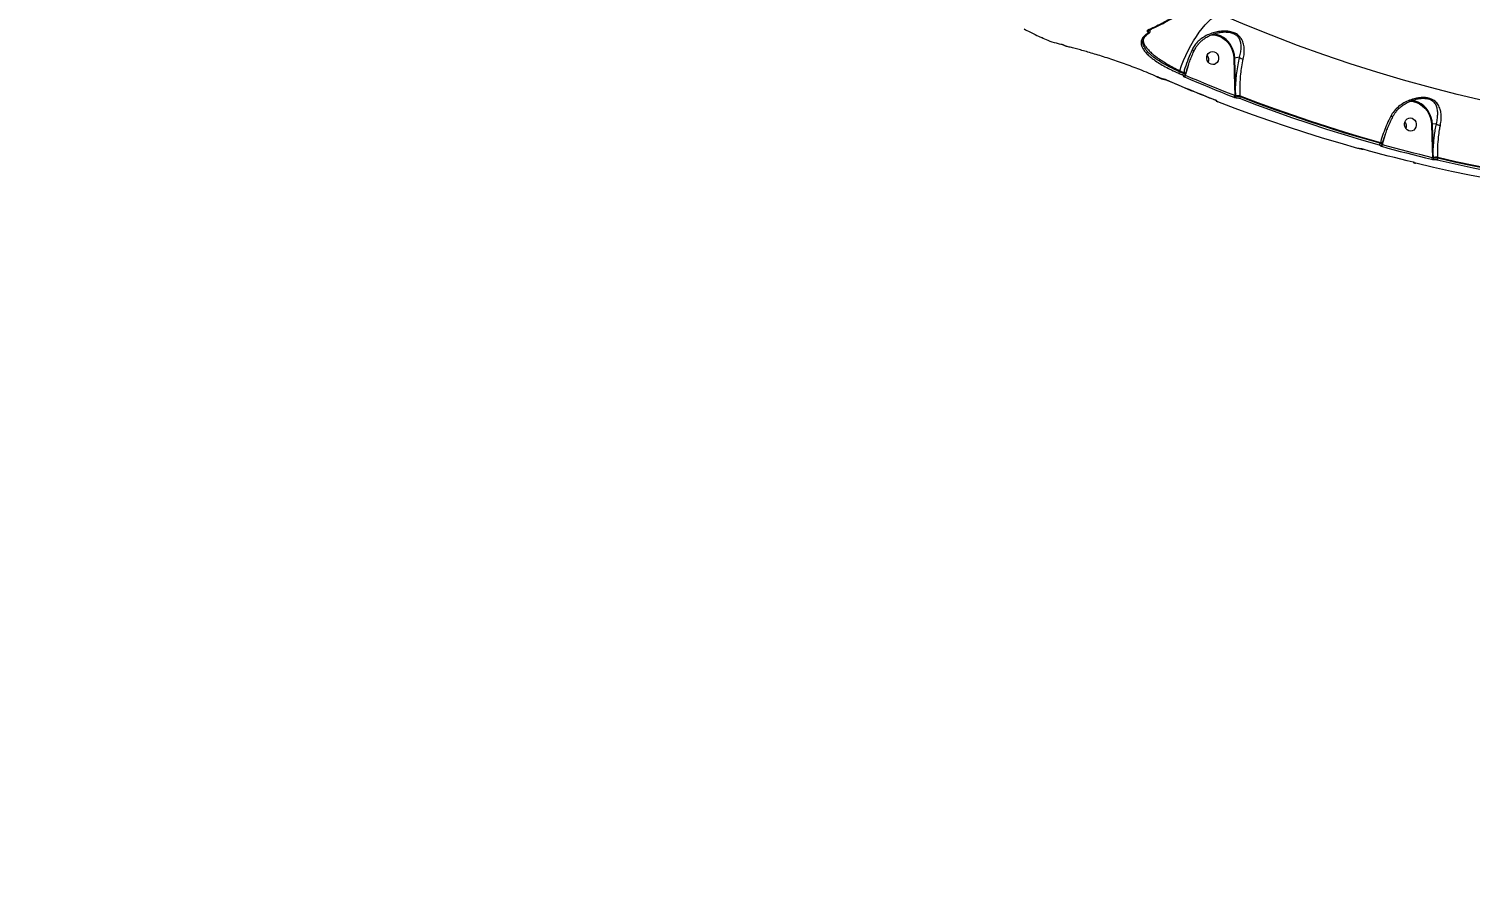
# Model space of a CAD drawing. Header units: millimetres. Extents: x -7447 to 8662, y -5576 to 6370.
# Drawn here: x 683 to 1671, y -2960 to -2376 of the extents above; entities that cross this region are included whole.
import ezdxf

# ---------------------------------------------------------------- set-up
doc = ezdxf.new("R2010")
doc.units = ezdxf.units.MM
doc.layers.add('DiKom', color=7, linetype='Continuous')
doc.layers.add('DIKOM_ОБЪЕКТ', color=7, linetype='Continuous')
doc.styles.add('style1', font='arial.ttf', dxfattribs={"width": 0.8})
doc.dimstyles.new('1-50', dxfattribs={"dimtxt": 300, "dimasz": 200, "dimexe": 100, "dimexo": 0, "dimgap": 100, "dimtad": 1, "dimdec": 0, "dimtxsty": 'style1', "dimcen": 0, "dimclrd": 7, "dimclre": 7, "dimadec": 1, "dimazin": 2, "dimtfac": 1, "dimtdec": 0, "dimtmove": 1, "dimatfit": 3, "dimfxl": 0, "dimlwd": 25, "dimlwe": 18, "dimarcsym": 0})

# ---------------------------------------------------------------- blocks, each defined once
blk = doc.blocks.new('*D11')
at = {"color": 7, "linetype": 'Continuous', "lineweight": 18, "transparency": 16777216}
for p, q in [((2045.4, 3512.26), (7772.09, 3512.26)), ((-1858.48, -4091.08), (7772.09, -4091.08))]:
    blk.add_line(p, q, dxfattribs=at)
at = {"color": 7, "linetype": 'Continuous', "lineweight": 25, "transparency": 16777216}
blk.add_line((7672.09, -3891.08), (7672.09, 3312.26), dxfattribs=at)
at = {"color": 7, "linetype": 'Continuous', "transparency": 16777216}
for points in [[(7638.76, 3312.26), (7705.42, 3312.26), (7672.09, 3512.26)], [(7638.76, -3891.08), (7705.42, -3891.08), (7672.09, -4091.08)]]:
    blk.add_solid(points, dxfattribs=at)
at = {"layer": 'Defpoints', "color": 0, "linetype": 'Continuous', "transparency": 16777216}
for p in [(2045.4, 3512.26), (7672.09, 3512.26), (-1858.48, -4091.08)]:
    blk.add_point(p, dxfattribs=at)
at = {"color": 0, "linetype": 'Continuous', "lineweight": 15, "transparency": 16777216, "insert": (7418.92, 3.22), "char_height": 300, "attachment_point": 5, "rotation": 90, "style": 'style1'}
blk.add_mtext('7600', dxfattribs=at)
blk = doc.blocks.new('*D12')
at = {"layer": 'Defpoints', "color": 0, "transparency": 16777216}
for p in [(-7446.93, 5919.72), (-7446.93, 736.93), (6905.53, -2412.68)]:
    blk.add_point(p, dxfattribs=at)
at = {"layer": 'DiKom', "color": 7, "lineweight": 18, "transparency": 16777216}
for p, q in [((-7446.93, 736.93), (-7446.93, 6019.72)), ((6905.53, -2412.68), (6905.53, 6019.72))]:
    blk.add_line(p, q, dxfattribs=at)
at = {"layer": 'DiKom', "color": 7, "lineweight": 25, "transparency": 16777216}
blk.add_line((6705.53, 5919.72), (-7246.93, 5919.72), dxfattribs=at)
at = {"layer": 'DiKom', "color": 7, "transparency": 16777216}
for points in [[(-7246.93, 5953.05), (-7246.93, 5886.39), (-7446.93, 5919.72)], [(6705.53, 5953.05), (6705.53, 5886.39), (6905.53, 5919.72)]]:
    blk.add_solid(points, dxfattribs=at)
at = {"layer": 'DiKom', "color": 0, "transparency": 16777216, "insert": (-918.31, 6173), "char_height": 300, "attachment_point": 5, "style": 'style1'}
blk.add_mtext('14300', dxfattribs=at)
blk = doc.blocks.new('*D13')
at = {"layer": 'Defpoints', "color": 0, "transparency": 16777216}
for p in [(2049.72, 5594.27), (-1141.86, -5576.35), (8561.69, -5576.35)]:
    blk.add_point(p, dxfattribs=at)
at = {"layer": 'DiKom', "color": 7, "lineweight": 18, "transparency": 16777216}
for p, q in [((2049.72, 5594.27), (8661.69, 5594.27)), ((-1141.86, -5576.35), (8661.69, -5576.35))]:
    blk.add_line(p, q, dxfattribs=at)
at = {"layer": 'DiKom', "color": 7, "lineweight": 25, "transparency": 16777216}
blk.add_line((8561.69, 5394.27), (8561.69, -5376.35), dxfattribs=at)
at = {"layer": 'DiKom', "color": 7, "transparency": 16777216}
for points in [[(8528.35, 5394.27), (8595.02, 5394.27), (8561.69, 5594.27)], [(8528.35, -5376.35), (8595.02, -5376.35), (8561.69, -5576.35)]]:
    blk.add_solid(points, dxfattribs=at)
at = {"layer": 'DiKom', "color": 0, "transparency": 16777216, "insert": (8308.52, 8.96), "char_height": 300, "attachment_point": 5, "rotation": 90, "style": 'style1'}
blk.add_mtext('11200', dxfattribs=at)

msp = doc.modelspace()

# ---------------------------------------------------------------- linework, layer by layer
at = {"layer": 'DIKOM_ОБЪЕКТ', "color": 7, "linetype": 'Continuous', "lineweight": 15}
for p, q in [((1450.85, -2377.13), (1450.85, -2377.13)), ((1451.3, -2379.01), (1451.27, -2379.03)), ((1499.8, -2378.58), (1500.98, -2378.41)), ((1447.5, -2382.95), (1447.58, -2382.76)), ((1447.98, -2381.94), (1448.28, -2381.56)), ((1482.3, -2390.7), (1482.3, -2390.71)), ((1478.21, -2401.01), (1478.31, -2400.68)), ((1509.28, -2396.1), (1509.83, -2415.24)), ((1513.1, -2395.55), (1509.94, -2396.07)), ((1510.49, -2415.21), (1509.94, -2396.07)), ((1456.59, -2408.85), (1459.3, -2410.03)), ((1472.1, -2405.43), (1472.33, -2404.84)), ((1474.99, -2405.99), (1474.81, -2406.62)), ((1476.11, -2407.56), (1476.31, -2406.85)), ((1476.22, -2407.97), (1476.46, -2407.13)), ((1476.31, -2406.85), (1476.32, -2406.83)), ((1476.46, -2407.13), (1478.21, -2401.01)), ((1510.69, -2422.32), (1510.68, -2422.09)), ((1513.83, -2422.64), (1513.81, -2421.94)), ((1636.05, -2423.99), (1636.48, -2423.91)), ((1611.34, -2455.09), (1613.1, -2448.95)), ((1613.1, -2448.95), (1613.27, -2448.34)), ((1644.83, -2441.57), (1645.29, -2457.67)), ((1648, -2441.12), (1645.49, -2441.54)), ((1645.96, -2457.63), (1645.49, -2441.54)), ((1597.98, -2458.67), (1598.05, -2458.68)), ((1609.87, -2453.95), (1609.7, -2454.57)), ((1611.05, -2455.35), (1611.2, -2454.8)), ((1611.2, -2454.8), (1611.2, -2454.79)), ((1611.21, -2455.57), (1611.34, -2455.09)), ((1645.29, -2457.67), (1645.52, -2464.3)), ((1632.33, -2467.55), (1632.39, -2467.55)), ((1645.52, -2464.3), (1645.52, -2464.44)), ((1646.15, -2464.68), (1646.14, -2464.27)), ((1649.28, -2464.8), (1649.26, -2464.13))]:
    msp.add_line(p, q, dxfattribs=at)
at = {"layer": 'DIKOM_ОБЪЕКТ', "color": 7, "linetype": 'Continuous', "lineweight": 15, "flags": 128}
for points in [[(1472.33, -2404.84), (1473.58, -2401.29), (1474.97, -2397.75), (1476.5, -2394.25), (1478.15, -2390.82), (1479.9, -2387.49), (1481.74, -2384.3), (1483.66, -2381.26), (1485.62, -2378.42), (1487.62, -2375.78), (1489.65, -2373.39), (1491.67, -2371.26), (1493.67, -2369.41), (1495.63, -2367.85), (1497.54, -2366.61), (1499.38, -2365.69)], [(1681.05, -2425.48), (1662.53, -2421.11), (1644.08, -2416.38), (1625.69, -2411.29), (1607.38, -2405.84), (1589.14, -2400.03), (1571, -2393.86), (1552.94, -2387.35), (1534.98, -2380.48), (1517.13, -2373.26), (1499.38, -2365.69)], [(1493.96, -2380.11), (1495.7, -2380.17), (1497.81, -2380.56), (1499.86, -2381.3), (1501.81, -2382.35), (1503.59, -2383.7), (1505.19, -2385.33), (1506.56, -2387.19), (1507.68, -2389.24), (1508.51, -2391.44), (1509.05, -2393.75), (1509.28, -2396.1)], [(1509.94, -2396.07), (1509.71, -2393.64), (1509.16, -2391.26), (1508.3, -2388.99), (1507.15, -2386.87), (1505.73, -2384.96), (1504.08, -2383.28), (1502.24, -2381.89), (1500.24, -2380.8), (1498.12, -2380.04), (1495.94, -2379.64), (1495.09, -2379.58)], [(1498.87, -2396.81), (1498.56, -2398.02), (1497.95, -2399.08), (1497.08, -2399.9), (1496.03, -2400.4), (1494.89, -2400.55), (1493.75, -2400.34), (1492.69, -2399.78), (1491.81, -2398.92), (1491.18, -2397.83), (1490.84, -2396.59), (1490.83, -2395.32), (1491.14, -2394.1), (1491.76, -2393.04), (1492.62, -2392.23), (1493.67, -2391.73), (1494.81, -2391.57), (1495.96, -2391.79), (1497.01, -2392.35), (1497.89, -2393.21), (1498.53, -2394.3), (1498.86, -2395.53), (1498.87, -2396.81)], [(1456.59, -2408.85), (1456.59, -2408.85), (1456.66, -2408.86)], [(1459.38, -2410.04), (1459.04, -2409.9), (1458.7, -2409.75), (1458.36, -2409.6), (1458.02, -2409.45), (1457.68, -2409.3), (1457.34, -2409.16), (1457, -2409.01), (1456.66, -2408.86)], [(1459.3, -2410.03), (1459.31, -2410.03), (1459.38, -2410.04)], [(1461.44, -2410.62), (1461.33, -2410.6), (1461.17, -2410.55)], [(1471.38, -2406.43), (1471.72, -2406.58), (1472.06, -2406.72), (1472.4, -2406.87), (1472.73, -2407.02), (1473.07, -2407.17), (1473.41, -2407.32), (1473.75, -2407.46), (1474.09, -2407.61)], [(1474.81, -2406.62), (1474.47, -2406.47), (1474.13, -2406.32), (1473.79, -2406.17), (1473.45, -2406.03), (1473.11, -2405.88), (1472.78, -2405.73), (1472.44, -2405.58), (1472.1, -2405.43)], [(1472.33, -2404.84), (1472.66, -2404.98), (1472.99, -2405.13), (1473.33, -2405.27), (1473.66, -2405.42), (1473.99, -2405.56), (1474.32, -2405.71), (1474.65, -2405.85), (1474.99, -2405.99)], [(1475.5, -2408.97), (1479.72, -2410.77), (1483.93, -2412.56), (1488.16, -2414.33), (1492.39, -2416.07), (1496.62, -2417.8), (1500.86, -2419.51), (1505.11, -2421.21), (1509.36, -2422.88)], [(1510.05, -2421.87), (1505.8, -2420.2), (1501.56, -2418.51), (1497.32, -2416.8), (1493.09, -2415.07), (1488.87, -2413.33), (1484.65, -2411.56), (1480.43, -2409.78), (1476.22, -2407.97)], [(1462.88, -2411.03), (1462.88, -2411.03), (1462.95, -2411.04)], [(1496.81, -2424.95), (1492.56, -2423.28), (1488.31, -2421.59), (1484.07, -2419.88), (1479.84, -2418.15), (1475.61, -2416.4), (1471.38, -2414.63), (1467.17, -2412.85), (1462.95, -2411.04)], [(1496.73, -2424.94), (1496.74, -2424.94), (1496.81, -2424.95)], [(1497.18, -2425.14), (1497.26, -2425.18), (1497.38, -2425.21)], [(1594.38, -2458.04), (1582.26, -2454.57), (1570.18, -2450.95), (1558.13, -2447.18), (1546.11, -2443.26), (1534.13, -2439.19), (1522.19, -2434.97), (1510.29, -2430.6), (1498.43, -2426.08)], [(1513.14, -2423.65), (1525, -2428.17), (1536.9, -2432.53), (1548.84, -2436.75), (1560.82, -2440.82), (1572.84, -2444.75), (1584.89, -2448.52), (1596.97, -2452.14), (1609.09, -2455.61)], [(1513.81, -2421.94), (1525.68, -2426.47), (1537.6, -2430.84), (1549.55, -2435.07), (1561.55, -2439.15), (1573.58, -2443.07), (1585.64, -2446.85), (1597.74, -2450.47), (1609.87, -2453.95)], [(1609.7, -2454.57), (1597.59, -2451.11), (1585.52, -2447.49), (1573.48, -2443.72), (1561.47, -2439.8), (1549.5, -2435.74), (1537.57, -2431.52), (1525.68, -2427.15), (1513.83, -2422.64)], [(1630.07, -2425.67), (1630.08, -2425.67), (1632.32, -2425.89), (1634.51, -2426.49), (1636.6, -2427.46), (1638.55, -2428.77), (1640.3, -2430.39), (1641.81, -2432.28), (1643.04, -2434.4), (1643.97, -2436.69), (1644.57, -2439.1), (1644.83, -2441.57)], [(1645.49, -2441.54), (1645.25, -2439.12), (1644.69, -2436.76), (1643.82, -2434.5), (1642.67, -2432.39), (1641.26, -2430.49), (1639.61, -2428.82), (1637.77, -2427.44), (1635.78, -2426.36), (1633.67, -2425.61), (1631.5, -2425.21), (1631.4, -2425.2)], [(1634.43, -2442.37), (1634.12, -2443.59), (1633.5, -2444.65), (1632.64, -2445.46), (1631.59, -2445.96), (1630.45, -2446.12), (1629.3, -2445.9), (1628.25, -2445.34), (1627.37, -2444.48), (1626.73, -2443.39), (1626.39, -2442.16), (1626.38, -2440.88), (1626.7, -2439.67), (1627.31, -2438.61), (1628.18, -2437.79), (1629.22, -2437.29), (1630.37, -2437.14), (1631.51, -2437.35), (1632.57, -2437.91), (1633.45, -2438.77), (1634.08, -2439.86), (1634.42, -2441.1), (1634.43, -2442.37)], [(1596.41, -2458.39), (1596.36, -2458.39), (1596.21, -2458.36)], [(1632.39, -2467.55), (1628.09, -2466.51), (1623.79, -2465.45), (1619.49, -2464.37), (1615.19, -2463.27), (1610.9, -2462.15), (1606.62, -2461.01), (1602.33, -2459.85), (1598.05, -2458.68)], [(1610.6, -2456.6), (1614.88, -2457.78), (1619.17, -2458.94), (1623.45, -2460.07), (1627.75, -2461.19), (1632.04, -2462.29), (1636.34, -2463.37), (1640.64, -2464.44), (1644.94, -2465.48)], [(1645.52, -2464.44), (1641.22, -2463.39), (1636.92, -2462.33), (1632.63, -2461.25), (1628.34, -2460.15), (1624.05, -2459.04), (1619.77, -2457.9), (1615.49, -2456.74), (1611.21, -2455.57)], [(1732.89, -2486.61), (1720.47, -2484.87), (1708.06, -2482.96), (1695.67, -2480.9), (1683.29, -2478.69), (1670.94, -2476.32), (1658.6, -2473.79), (1646.29, -2471.11), (1634, -2468.28)], [(1648.71, -2465.84), (1661, -2468.68), (1673.31, -2471.36), (1685.65, -2473.89), (1698.01, -2476.26), (1710.38, -2478.47), (1722.78, -2480.53), (1735.18, -2482.43), (1747.61, -2484.18)], [(1649.26, -2464.13), (1661.57, -2466.97), (1673.9, -2469.65), (1686.25, -2472.18), (1698.62, -2474.56), (1711.01, -2476.77), (1723.42, -2478.83), (1735.84, -2480.74), (1748.28, -2482.49)], [(1748.1, -2483.12), (1735.69, -2481.38), (1723.29, -2479.48), (1710.91, -2477.42), (1698.54, -2475.21), (1686.19, -2472.84), (1673.87, -2470.31), (1661.56, -2467.63), (1649.28, -2464.8)]]:
    msp.add_lwpolyline(points, dxfattribs=at)
at = {"layer": 'DIKOM_ОБЪЕКТ', "color": 7, "linetype": 'Continuous', "lineweight": 15}
for centre, radius, start, end in [((1450.53, -2376.42), 0.787, 242.1458, 295.01356), ((1449.75, -2376.68), 1.49, 291.10074, 349.79769), ((1450.86, -2378.3), 0.841, 244.27212, 298.88289), ((1447.14, -2381.42), 0.934, 248.51885, 337.63864), ((1481.91, -2388.42), 2.32, 239.15506, 279.73452), ((1487.32, -2397.31), 4.9, 339.33047, 39.44442), ((1487.33, -2397.31), 4.9, 339.29961, 39.47528), ((1509.34, -2390.85), 5.25, 269.31485, 276.59869), ((1516.07, -2392.55), 4.22, 225.23775, 266.78156), ((1470.57, -2405.08), 1.57, 301.01501, 347.07156), ((1473.29, -2406.27), 1.56, 301.07902, 347.23711), ((1475.13, -2407.44), 0.917, 248.72717, 300.55574), ((1474.53, -2408.21), 2.27, 37.73928, 78.26841), ((1474.71, -2407.64), 1.55, 300.86232, 347.48606), ((1476.83, -2406.09), 1.1, 239.19606, 250.5678), ((1509.89, -2410), 5.25, 269.30825, 276.60529), ((1497.96, -2424.58), 0.998, 217.82543, 250.31321), ((1508.58, -2421.6), 1.5, 301.54715, 349.56028), ((1516.75, -2423.99), 6.72, 163.75259, 172.47263), ((1510.18, -2417.3), 4.81, 271.4032, 275.99001), ((1513.6, -2451.61), 29.67, 89.59362, 95.63119), ((1511.74, -2422.34), 1.05, 178.73382, 242.27514), ((1512.34, -2422.37), 1.51, 301.88011, 349.61645), ((1622.88, -2442.87), 4.9, 339.33147, 39.4444), ((1622.88, -2442.87), 4.9, 339.30183, 39.47404), ((1644.89, -2436.32), 5.25, 269.31485, 276.59869), ((1608.32, -2454.46), 1.38, 303.85271, 355.33751), ((1610.06, -2455.22), 0.916, 256.32915, 297.85658), ((1609.43, -2456.13), 2.23, 37.10628, 78.5018), ((1609.85, -2455.46), 1.37, 303.58288, 355.61894), ((1611.69, -2454.1), 1.04, 238.86305, 250.90082), ((1645.36, -2452.51), 5.16, 269.24985, 276.66369), ((1633.4, -2466.97), 0.973, 224.81433, 257.6601), ((1644.2, -2464.38), 1.33, 304.26679, 357.66072), ((1645.56, -2458.29), 6.01, 269.62831, 275.59462), ((1649.05, -2493.73), 29.61, 89.58911, 95.63958), ((1647.18, -2464.7), 1.03, 178.8457, 249.7326), ((1647.95, -2464.75), 1.33, 304.65086, 357.66341)]:
    msp.add_arc(centre, radius, start, end, dxfattribs=at)
for points, knots in [([(1481.39, -2359.64), (1481.05, -2359.87), (1479.32, -2361.01), (1474.84, -2363.89), (1468.04, -2367.99), (1459.31, -2372.82), (1453.44, -2375.58), (1450.16, -2377.11)], [0, 0, 0, 0, 0.032166, 0.160835, 0.418396, 0.675957, 1, 1, 1, 1]), ([(1450.85, -2377.11), (1452.28, -2376.47), (1455.58, -2374.98), (1460.84, -2372.32), (1466.61, -2369.19), (1472.45, -2365.78), (1477.63, -2362.6), (1480.89, -2360.43), (1482.15, -2359.59)], [0, 0, 0, 0, 0.141797, 0.327791, 0.513211, 0.697909, 0.882745, 1, 1, 1, 1]), ([(1365.67, -2376.14), (1368.2, -2377.43), (1372.12, -2379.44), (1376.09, -2381.36), (1377.5, -2382.05)], [0, 0, 0, 0, 0.6442, 1, 1, 1, 1]), ([(1450.5, -2379.05), (1449.72, -2379.54), (1448.15, -2380.53), (1447.25, -2381.7), (1446.8, -2382.29)], [0, 0, 0, 0, 0.496498, 1, 1, 1, 1]), ([(1448.28, -2381.56), (1448.4, -2381.39), (1448.77, -2380.87), (1449.75, -2380.05), (1450.66, -2379.37), (1451.27, -2379.06), (1451.32, -2379.03)], [0, 0, 0, 0, 0.18607, 0.581438, 0.968839, 1, 1, 1, 1]), ([(1450.16, -2377.11), (1450.14, -2377.12), (1449.98, -2377.2), (1449.82, -2377.37), (1449.83, -2377.63), (1449.99, -2377.86), (1450.18, -2378), (1450.28, -2378.07)], [0, 0, 0, 0, 0.063907, 0.388558, 0.645571, 0.8223, 1, 1, 1, 1]), ([(1450.28, -2378.07), (1450.39, -2378.15), (1450.59, -2378.29), (1450.76, -2378.54), (1450.78, -2378.82), (1450.6, -2378.97), (1450.5, -2379.05)], [0, 0, 0, 0, 0.184879, 0.36861, 0.650083, 1, 1, 1, 1]), ([(1451.25, -2379.01), (1451.35, -2378.96), (1451.61, -2378.83), (1451.91, -2378.41), (1452.07, -2377.93), (1452, -2377.67), (1451.98, -2377.6)], [0, 0, 0, 0, 0.19578, 0.547525, 0.876204, 1, 1, 1, 1]), ([(1451.97, -2377.6), (1451.97, -2377.52), (1451.96, -2377.29), (1451.79, -2377), (1451.59, -2376.84), (1451.54, -2376.79)], [0, 0, 0, 0, 0.311459, 0.830179, 1, 1, 1, 1]), ([(1452.04, -2377.64), (1452.02, -2377.52), (1451.95, -2377.13), (1451.97, -2376.81), (1451.97, -2376.59)], [0, 0, 0, 0, 0.30691, 1, 1, 1, 1]), ([(1515.84, -2396.76), (1516.08, -2395.44), (1516.57, -2392.79), (1516.52, -2389.12), (1515.93, -2385.73), (1514.66, -2382.82), (1512.96, -2380.78), (1511.19, -2379.51), (1509.22, -2378.5), (1506.78, -2377.84), (1504.13, -2377.56), (1501.28, -2377.57), (1497.92, -2378), (1494.11, -2379.04), (1490.42, -2380.62), (1487.08, -2382.68), (1484.26, -2385.16), (1482.12, -2387.72), (1481.14, -2389.6), (1480.72, -2390.41)], [0, 0, 0, 0, 0.07591, 0.151908, 0.228635, 0.305188, 0.368863, 0.40162, 0.434333, 0.49046, 0.528237, 0.566086, 0.630878, 0.695772, 0.764522, 0.83323, 0.893681, 0.954063, 1, 1, 1, 1]), ([(1482.42, -2390.76), (1482.62, -2390.33), (1483.14, -2389.16), (1484.29, -2387.42), (1485.83, -2385.56), (1487.65, -2383.9), (1489.71, -2382.36), (1492.04, -2380.98), (1494.58, -2379.83), (1497.22, -2378.99), (1499.36, -2378.5), (1500.63, -2378.4), (1500.98, -2378.37)], [0, 0, 0, 0, 0.060679, 0.163138, 0.266359, 0.37045, 0.479925, 0.599931, 0.72127, 0.840467, 0.955468, 1, 1, 1, 1]), ([(1500.98, -2378.41), (1501.32, -2378.35), (1502.33, -2378.18), (1504.07, -2378.18), (1506.45, -2378.35), (1509.04, -2379.02), (1510.65, -2380), (1512.01, -2381.19), (1513.17, -2382.81), (1514.01, -2385.43), (1514.26, -2388.51), (1514.01, -2391.87), (1513.41, -2394.31), (1513.1, -2395.55)], [0, 0, 0, 0, 0.032489, 0.09503, 0.159067, 0.249536, 0.338901, 0.355044, 0.461717, 0.593431, 0.729536, 0.863074, 1, 1, 1, 1]), ([(1391.42, -2386.83), (1391.17, -2386.77), (1389.94, -2386.52), (1386.8, -2385.74), (1382.34, -2384.32), (1379.04, -2382.77), (1377.5, -2382.04)], [0, 0, 0, 0, 0.05, 0.250005, 0.650361, 1, 1, 1, 1]), ([(1393.23, -2387.51), (1393.2, -2387.49), (1393.03, -2387.41), (1392.69, -2387.26), (1392.22, -2387.07), (1391.74, -2386.91), (1391.53, -2386.85), (1391.42, -2386.83)], [0, 0, 0, 0, 0.049067, 0.217895, 0.42667, 0.702248, 1, 1, 1, 1]), ([(1395.12, -2388.21), (1394.99, -2388.18), (1394.74, -2388.11), (1394.23, -2387.93), (1393.71, -2387.72), (1393.39, -2387.58), (1393.23, -2387.51)], [0, 0, 0, 0, 0.297475, 0.589034, 0.802843, 1, 1, 1, 1]), ([(1401.46, -2389.78), (1400.27, -2389.47), (1397.88, -2388.85), (1396.04, -2388.42), (1395.12, -2388.21)], [0, 0, 0, 0, 0.496494, 1, 1, 1, 1]), ([(1456.66, -2408.86), (1454.77, -2408.05), (1450.98, -2406.42), (1445.23, -2404.12), (1439.65, -2401.99), (1434.31, -2400.04), (1428.98, -2398.18), (1423.76, -2396.43), (1418.69, -2394.8), (1413.86, -2393.31), (1409.33, -2391.97), (1405.13, -2390.77), (1402.68, -2390.11), (1401.46, -2389.78)], [0, 0, 0, 0, 0.102184, 0.204367, 0.292491, 0.380892, 0.469013, 0.557404, 0.646077, 0.734467, 0.822883, 0.911581, 1, 1, 1, 1]), ([(1446.8, -2382.29), (1446.45, -2382.95), (1445.75, -2384.29), (1445.73, -2386.41), (1446.37, -2388.56), (1447.61, -2390.7), (1449.45, -2392.9), (1451.84, -2395.15), (1453.87, -2396.66), (1454.88, -2397.41)], [0, 0, 0, 0, 0.156973, 0.313944, 0.45138, 0.589257, 0.726691, 0.864574, 1, 1, 1, 1]), ([(1472.1, -2405.43), (1469.81, -2404.39), (1466.35, -2402.82), (1462.25, -2400.61), (1458.43, -2398.38), (1455.13, -2396.12), (1452.4, -2393.89), (1450.09, -2391.68), (1448.43, -2389.52), (1447.42, -2387.45), (1446.98, -2385.69), (1446.89, -2384.28), (1447.28, -2383.44), (1447.36, -2383.27)], [0, 0, 0, 0, 0.141904, 0.214974, 0.288042, 0.429946, 0.503038, 0.57613, 0.717511, 0.79033, 0.863151, 0.971396, 1, 1, 1, 1]), ([(1447.61, -2382.68), (1447.5, -2382.9), (1447.12, -2383.64), (1447.31, -2385.11), (1448.06, -2386.99), (1449.36, -2388.94), (1451.2, -2391.01), (1453.59, -2393.21), (1456.48, -2395.48), (1459.84, -2397.82), (1463.63, -2400.17), (1467.78, -2402.53), (1470.82, -2404.07), (1472.33, -2404.84)], [0, 0, 0, 0, 0.047361, 0.157193, 0.25054, 0.344173, 0.437518, 0.531182, 0.625139, 0.718804, 0.812438, 0.906364, 1, 1, 1, 1]), ([(1447.6, -2382.78), (1447.63, -2382.66), (1447.72, -2382.38), (1447.92, -2382.11), (1448.04, -2381.95)], [0, 0, 0, 0, 0.394368, 1, 1, 1, 1]), ([(1480.72, -2390.41), (1479.83, -2392.43), (1478.03, -2396.52), (1476.19, -2401.82), (1475.28, -2404.99), (1474.99, -2405.99)], [0, 0, 0, 0, 0.39848, 0.808514, 1, 1, 1, 1]), ([(1476.36, -2406.84), (1476.52, -2406.25), (1477, -2404.53), (1477.94, -2401.65), (1479.15, -2398.23), (1480.5, -2394.85), (1481.57, -2392.34), (1482.21, -2390.99), (1482.33, -2390.72)], [0, 0, 0, 0, 0.107867, 0.316293, 0.52618, 0.736848, 0.947389, 1, 1, 1, 1]), ([(1454.88, -2397.41), (1454.9, -2397.43), (1455.91, -2398.21), (1458.37, -2399.76), (1462.27, -2402.04), (1466.62, -2404.28), (1469.79, -2405.71), (1471.38, -2406.43)], [0, 0, 0, 0, 0.005234, 0.253825, 0.502282, 0.751536, 1, 1, 1, 1]), ([(1513.1, -2395.55), (1512.71, -2397.26), (1511.93, -2400.71), (1511.19, -2405.84), (1510.7, -2410.7), (1510.56, -2413.7), (1510.49, -2415.21)], [0, 0, 0, 0, 0.279448, 0.563422, 0.780712, 1, 1, 1, 1]), ([(1513.81, -2421.94), (1513.74, -2419.46), (1513.61, -2414.41), (1514.06, -2407.76), (1514.79, -2401.82), (1515.47, -2398.54), (1515.84, -2396.76)], [0, 0, 0, 0, 0.284864, 0.577752, 0.77157, 1, 1, 1, 1]), ([(1461.17, -2410.55), (1461.06, -2410.54), (1460.84, -2410.51), (1460.39, -2410.41), (1459.91, -2410.26), (1459.57, -2410.13), (1459.4, -2410.05), (1459.38, -2410.04)], [0, 0, 0, 0, 0.240747, 0.481352, 0.722074, 0.962784, 1, 1, 1, 1]), ([(1459.39, -2410.06), (1459.51, -2410.12), (1459.86, -2410.26), (1460.48, -2410.45), (1461.04, -2410.59), (1461.33, -2410.6), (1461.43, -2410.6)], [0, 0, 0, 0, 0.187152, 0.501215, 0.818575, 1, 1, 1, 1]), ([(1462.95, -2411.04), (1462.93, -2411.03), (1462.76, -2410.96), (1462.42, -2410.83), (1461.94, -2410.68), (1461.49, -2410.58), (1461.27, -2410.56), (1461.17, -2410.55)], [0, 0, 0, 0, 0.037229, 0.277885, 0.518576, 0.759239, 1, 1, 1, 1]), ([(1461.44, -2410.62), (1461.45, -2410.62), (1461.47, -2410.62), (1461.58, -2410.63), (1461.78, -2410.67), (1462.09, -2410.75), (1462.47, -2410.87), (1462.76, -2410.98), (1462.87, -2411.03), (1462.87, -2411.03)], [0, 0, 0, 0, 0.059054, 0.173056, 0.329583, 0.524434, 0.750703, 0.988783, 1, 1, 1, 1]), ([(1474.09, -2407.61), (1474.23, -2407.68), (1474.5, -2407.8), (1474.77, -2408), (1474.89, -2408.17), (1474.86, -2408.25), (1474.81, -2408.29), (1474.8, -2408.29)], [0, 0, 0, 0, 0.240494, 0.481022, 0.72191, 0.96286, 1, 1, 1, 1]), ([(1474.8, -2408.29), (1474.79, -2408.3), (1474.74, -2408.33), (1474.71, -2408.42), (1474.83, -2408.58), (1475.09, -2408.78), (1475.37, -2408.9), (1475.5, -2408.97)], [0, 0, 0, 0, 0.037267, 0.27827, 0.519065, 0.759545, 1, 1, 1, 1]), ([(1476.08, -2407.55), (1476.1, -2407.53), (1476.15, -2407.44), (1475.94, -2407.22), (1475.5, -2406.92), (1475.04, -2406.72), (1474.81, -2406.62)], [0, 0, 0, 0, 0.128411, 0.419065, 0.709502, 1, 1, 1, 1]), ([(1475.58, -2408.21), (1475.65, -2408.17), (1475.83, -2408.08), (1476.03, -2407.84), (1476.08, -2407.63), (1476.09, -2407.56)], [0, 0, 0, 0, 0.27306, 0.754865, 1, 1, 1, 1]), ([(1476.22, -2407.97), (1476.18, -2407.95), (1476.09, -2407.89), (1476.01, -2407.81), (1475.97, -2407.75), (1475.99, -2407.72), (1475.99, -2407.71)], [0, 0, 0, 0, 0.289983, 0.580749, 0.871696, 1, 1, 1, 1]), ([(1462.88, -2411.03), (1465.79, -2412.28), (1474.26, -2415.9), (1485.54, -2420.54), (1493.94, -2423.84), (1496.74, -2424.94)], [0, 0, 0, 0, 0.259794, 0.753201, 1, 1, 1, 1]), ([(1509.83, -2415.24), (1509.83, -2415.54), (1509.9, -2417.75), (1509.98, -2419.96), (1510.05, -2421.87)], [0, 0, 0, 0, 0.134367, 1, 1, 1, 1]), ([(1510.68, -2422.09), (1510.62, -2420.09), (1510.54, -2417.8), (1510.5, -2415.5), (1510.49, -2415.21)], [0, 0, 0, 0, 0.870765, 1, 1, 1, 1]), ([(1496.73, -2424.94), (1496.79, -2424.97), (1496.95, -2425.03), (1497.11, -2425.1), (1497.17, -2425.14), (1497.18, -2425.14)], [0, 0, 0, 0, 0.292545, 0.830244, 1, 1, 1, 1]), ([(1497.38, -2425.21), (1497.34, -2425.19), (1497.18, -2425.11), (1496.97, -2425.02), (1496.81, -2424.95)], [0, 0, 0, 0, 0.287954, 1, 1, 1, 1]), ([(1496.94, -2425.03), (1496.95, -2425.08), (1497, -2425.21), (1497.15, -2425.39), (1497.37, -2425.59), (1497.71, -2425.79), (1498.09, -2425.97), (1498.38, -2426.08), (1498.43, -2426.1)], [0, 0, 0, 0, 0.071549, 0.199322, 0.341217, 0.57064, 0.925133, 1, 1, 1, 1]), ([(1497.18, -2425.14), (1497.2, -2425.15), (1497.24, -2425.18), (1497.26, -2425.19), (1497.26, -2425.19), (1497.26, -2425.19)], [0, 0, 0, 0, 0.385465, 0.990816, 1, 1, 1, 1]), ([(1497.62, -2425.52), (1497.65, -2425.5), (1497.71, -2425.46), (1497.61, -2425.35), (1497.45, -2425.26), (1497.38, -2425.21)], [0, 0, 0, 0, 0.350947, 0.701416, 1, 1, 1, 1]), ([(1498.43, -2426.08), (1498.27, -2426.02), (1497.97, -2425.9), (1497.67, -2425.72), (1497.53, -2425.59), (1497.59, -2425.54), (1497.62, -2425.52)], [0, 0, 0, 0, 0.256643, 0.513672, 0.761234, 1, 1, 1, 1]), ([(1509.36, -2422.88), (1509.43, -2422.9), (1509.66, -2422.99), (1509.91, -2423.06), (1510.09, -2423.11)], [0, 0, 0, 0, 0.287914, 1, 1, 1, 1]), ([(1510.3, -2422.11), (1510.24, -2422.06), (1510.15, -2421.98), (1510.08, -2421.9), (1510.05, -2421.87)], [0, 0, 0, 0, 0.705366, 1, 1, 1, 1]), ([(1510.09, -2423.11), (1510.22, -2423.14), (1510.51, -2423.21), (1510.93, -2423.27), (1511.14, -2423.27), (1511.25, -2423.27)], [0, 0, 0, 0, 0.298603, 0.649027, 1, 1, 1, 1]), ([(1510.69, -2422.32), (1510.66, -2422.31), (1510.63, -2422.31), (1510.54, -2422.28), (1510.44, -2422.22), (1510.34, -2422.15), (1510.3, -2422.11)], [0, 0, 0, 0, 0.261904, 0.321149, 0.671646, 1, 1, 1, 1]), ([(1513.83, -2422.64), (1513.75, -2422.62), (1513.41, -2422.55), (1512.77, -2422.43), (1511.96, -2422.33), (1511.22, -2422.29), (1510.87, -2422.31), (1510.69, -2422.32)], [0, 0, 0, 0, 0.074894, 0.315164, 0.545135, 0.771505, 1, 1, 1, 1]), ([(1511.25, -2423.27), (1511.36, -2423.26), (1511.57, -2423.26), (1512.02, -2423.32), (1512.51, -2423.44), (1512.89, -2423.56), (1513.09, -2423.63), (1513.14, -2423.65)], [0, 0, 0, 0, 0.224956, 0.44957, 0.680304, 0.923804, 1, 1, 1, 1]), ([(1650.96, -2442.24), (1651.18, -2440.85), (1651.59, -2438.3), (1651.51, -2434.94), (1651.03, -2431.83), (1650, -2428.87), (1648.43, -2426.61), (1646.64, -2425.11), (1644.78, -2424.09), (1642.22, -2423.34), (1639.27, -2423.12), (1636.48, -2423.31), (1633.34, -2423.85), (1629.75, -2424.95), (1625.82, -2426.82), (1622.23, -2429.3), (1619.09, -2432.33), (1617.62, -2434.78), (1616.9, -2435.98)], [0, 0, 0, 0, 0.078549, 0.143058, 0.207603, 0.287214, 0.36655, 0.405754, 0.444852, 0.497446, 0.549691, 0.592272, 0.634937, 0.707296, 0.77973, 0.854485, 0.929141, 1, 1, 1, 1]), ([(1618.45, -2436.18), (1618.77, -2435.58), (1619.47, -2434.25), (1620.9, -2432.37), (1622.63, -2430.51), (1624.64, -2428.83), (1626.9, -2427.31), (1629.38, -2426), (1631.9, -2424.99), (1634.27, -2424.32), (1635.75, -2423.97), (1636.46, -2423.9), (1636.48, -2423.9)], [0, 0, 0, 0, 0.090471, 0.200414, 0.314174, 0.430521, 0.55011, 0.67703, 0.803506, 0.908485, 0.998154, 1, 1, 1, 1]), ([(1636.48, -2423.91), (1636.51, -2423.9), (1637.32, -2423.75), (1639.1, -2423.64), (1641.76, -2423.77), (1643.98, -2424.44), (1645.51, -2425.34), (1646.22, -2426.01), (1647.19, -2427.11), (1648.13, -2428.81), (1648.77, -2431.51), (1648.95, -2434.37), (1648.76, -2437.47), (1648.35, -2439.82), (1648, -2441.12), (1648, -2441.12)], [0, 0, 0, 0, 0.003221, 0.074642, 0.157841, 0.240439, 0.300842, 0.363953, 0.367181, 0.499927, 0.638193, 0.749755, 0.863228, 0.999932, 1, 1, 1, 1]), ([(1616.9, -2435.98), (1616.06, -2437.72), (1614.4, -2441.13), (1612.25, -2446.53), (1610.79, -2450.81), (1610.07, -2453.29), (1609.87, -2453.95)], [0, 0, 0, 0, 0.302894, 0.594467, 0.892036, 1, 1, 1, 1]), ([(1611.23, -2454.8), (1611.47, -2453.95), (1612.04, -2451.97), (1613.07, -2448.83), (1614.32, -2445.42), (1615.68, -2442.05), (1617.04, -2438.94), (1617.99, -2437.02), (1618.41, -2436.15)], [0, 0, 0, 0, 0.132851, 0.312258, 0.492477, 0.672917, 0.852892, 1, 1, 1, 1]), ([(1618.37, -2436.13), (1618.34, -2436.17), (1618.27, -2436.27), (1617.88, -2436.26), (1617.41, -2436.15), (1617.06, -2436.04), (1616.94, -2436), (1616.9, -2435.98)], [0, 0, 0, 0, 0.22459, 0.530446, 0.836245, 0.949452, 1, 1, 1, 1]), ([(1648, -2441.12), (1647.72, -2442.47), (1647.16, -2445.19), (1646.58, -2449.36), (1646.15, -2453.52), (1646.02, -2456.26), (1645.96, -2457.63)], [0, 0, 0, 0, 0.25955, 0.521842, 0.759886, 1, 1, 1, 1]), ([(1648, -2441.12), (1648.14, -2441.25), (1648.41, -2441.5), (1649.08, -2441.84), (1649.88, -2442.1), (1650.48, -2442.2), (1650.83, -2442.24), (1650.92, -2442.24), (1650.96, -2442.24)], [0, 0, 0, 0, 0.231612, 0.46327, 0.694859, 0.926516, 0.961036, 1, 1, 1, 1]), ([(1648, -2441.12), (1648, -2441.12), (1648, -2441.12), (1648, -2441.12), (1648, -2441.12)], [0, 0, 0, 0, 0.617034, 1, 1, 1, 1]), ([(1649.26, -2464.13), (1649.22, -2461.81), (1649.13, -2457.11), (1649.59, -2450.81), (1650.25, -2445.85), (1650.76, -2443.29), (1650.96, -2442.24)], [0, 0, 0, 0, 0.307256, 0.623316, 0.846355, 1, 1, 1, 1]), ([(1596.21, -2458.36), (1596.11, -2458.36), (1595.89, -2458.35), (1595.43, -2458.28), (1594.94, -2458.18), (1594.58, -2458.1), (1594.4, -2458.05), (1594.38, -2458.04)], [0, 0, 0, 0, 0.239409, 0.478674, 0.717876, 0.957705, 1, 1, 1, 1]), ([(1598.05, -2458.68), (1598.03, -2458.67), (1597.85, -2458.62), (1597.49, -2458.54), (1597, -2458.44), (1596.54, -2458.38), (1596.32, -2458.37), (1596.21, -2458.36)], [0, 0, 0, 0, 0.042633, 0.28251, 0.52161, 0.760763, 1, 1, 1, 1]), ([(1596.41, -2458.39), (1596.44, -2458.39), (1596.5, -2458.4), (1596.69, -2458.41), (1597, -2458.45), (1597.41, -2458.53), (1597.75, -2458.61), (1597.9, -2458.65), (1597.93, -2458.66)], [0, 0, 0, 0, 0.103352, 0.255492, 0.461651, 0.698216, 0.951185, 1, 1, 1, 1]), ([(1609.09, -2455.61), (1609.23, -2455.65), (1609.52, -2455.74), (1609.8, -2455.88), (1609.93, -2456), (1609.91, -2456.07), (1609.85, -2456.1), (1609.85, -2456.11)], [0, 0, 0, 0, 0.240607, 0.481415, 0.721598, 0.961167, 1, 1, 1, 1]), ([(1611.01, -2455.34), (1611.03, -2455.32), (1611.07, -2455.25), (1610.86, -2455.06), (1610.4, -2454.82), (1609.93, -2454.65), (1609.7, -2454.57)], [0, 0, 0, 0, 0.130399, 0.419949, 0.710128, 1, 1, 1, 1]), ([(1609.85, -2456.11), (1609.84, -2456.11), (1609.79, -2456.14), (1609.76, -2456.21), (1609.89, -2456.34), (1610.18, -2456.47), (1610.46, -2456.56), (1610.6, -2456.6)], [0, 0, 0, 0, 0.038579, 0.278057, 0.518377, 0.759215, 1, 1, 1, 1]), ([(1610.48, -2456.02), (1610.53, -2456), (1610.68, -2455.93), (1610.9, -2455.71), (1610.99, -2455.47), (1611.04, -2455.36)], [0, 0, 0, 0, 0.180062, 0.59979, 1, 1, 1, 1]), ([(1611.21, -2455.57), (1611.16, -2455.56), (1611.06, -2455.55), (1610.96, -2455.52), (1610.92, -2455.5), (1610.93, -2455.48), (1610.93, -2455.48)], [0, 0, 0, 0, 0.293933, 0.584554, 0.871959, 1, 1, 1, 1]), ([(1646.14, -2464.27), (1646.13, -2463.94), (1646.08, -2462.28), (1646.01, -2460.06), (1645.97, -2458.18), (1645.96, -2457.63)], [0, 0, 0, 0, 0.150422, 0.752132, 1, 1, 1, 1]), ([(1632.33, -2467.55), (1632.36, -2467.56), (1632.51, -2467.59), (1632.7, -2467.65), (1632.84, -2467.69), (1632.89, -2467.71), (1632.88, -2467.71), (1632.88, -2467.71)], [0, 0, 0, 0, 0.092304, 0.502184, 0.792296, 0.981133, 1, 1, 1, 1]), ([(1633.19, -2467.92), (1633.2, -2467.92), (1633.25, -2467.9), (1633.27, -2467.86), (1633.13, -2467.78), (1632.84, -2467.67), (1632.54, -2467.59), (1632.39, -2467.55)], [0, 0, 0, 0, 0.027828, 0.264976, 0.50767, 0.75393, 1, 1, 1, 1]), ([(1632.53, -2467.6), (1632.53, -2467.61), (1632.58, -2467.69), (1632.71, -2467.8), (1632.89, -2467.93), (1633.17, -2468.05), (1633.49, -2468.16), (1633.83, -2468.24), (1633.95, -2468.27)], [0, 0, 0, 0, 0.021078, 0.148595, 0.272682, 0.437118, 0.802821, 1, 1, 1, 1]), ([(1634, -2468.28), (1633.85, -2468.24), (1633.55, -2468.17), (1633.25, -2468.06), (1633.11, -2467.97), (1633.14, -2467.93), (1633.19, -2467.92), (1633.19, -2467.92)], [0, 0, 0, 0, 0.245805, 0.491815, 0.734281, 0.971516, 1, 1, 1, 1]), ([(1644.94, -2465.48), (1644.98, -2465.49), (1645.17, -2465.53), (1645.54, -2465.6), (1646.04, -2465.66), (1646.5, -2465.69), (1646.72, -2465.67), (1646.83, -2465.66)], [0, 0, 0, 0, 0.055786, 0.296789, 0.532649, 0.766203, 1, 1, 1, 1]), ([(1646.15, -2464.68), (1646.12, -2464.68), (1646.04, -2464.68), (1645.89, -2464.63), (1645.72, -2464.56), (1645.6, -2464.49), (1645.53, -2464.44), (1645.52, -2464.44)], [0, 0, 0, 0, 0.217902, 0.44356, 0.683644, 0.939585, 1, 1, 1, 1]), ([(1649.28, -2464.8), (1649.23, -2464.79), (1648.91, -2464.75), (1648.29, -2464.69), (1647.46, -2464.64), (1646.7, -2464.63), (1646.33, -2464.66), (1646.15, -2464.68)], [0, 0, 0, 0, 0.054797, 0.294433, 0.530156, 0.764685, 1, 1, 1, 1]), ([(1646.83, -2465.66), (1646.93, -2465.66), (1647.15, -2465.64), (1647.61, -2465.66), (1648.11, -2465.72), (1648.49, -2465.79), (1648.67, -2465.84), (1648.71, -2465.84)], [0, 0, 0, 0, 0.234064, 0.46798, 0.703982, 0.944881, 1, 1, 1, 1])]:
    msp.add_open_spline(points, degree=3, knots=knots, dxfattribs=at)

# ---------------------------------------------------------------- dimensions: what is measured, and where the dimension line sits
at = {"color": 7, "linetype": 'Continuous', "lineweight": 15}
dim = msp.add_linear_dim(base=(7672.09, 3512.26), p1=(-1858.48, -4091.08), p2=(2045.4, 3512.26), angle=270, text='7600', dimstyle='1-50', dxfattribs=at)
dim.commit()
dim.dimension.update_dxf_attribs({"geometry": '*D11', "text_midpoint": (7672.09, 3.22), "dimtype": 160})
at = {"layer": 'DiKom'}
for base, p1, p2, angle, text, picture, middle in [((-7446.93, 5919.72), (6905.53, -2412.68), (-7446.93, 736.93), 180, '14300', '*D12', (-918.31, 5919.72)), ((8561.69, -5576.35), (2049.72, 5594.27), (-1141.86, -5576.35), 270, '11200', '*D13', (8561.69, 8.96))]:
    dim = msp.add_linear_dim(base=base, p1=p1, p2=p2, angle=angle, text=text, dimstyle='1-50', dxfattribs=at)
    dim.commit()
    dim.dimension.update_dxf_attribs({"geometry": picture, "text_midpoint": middle, "dimtype": 160})

doc.saveas('drawing.dxf')
